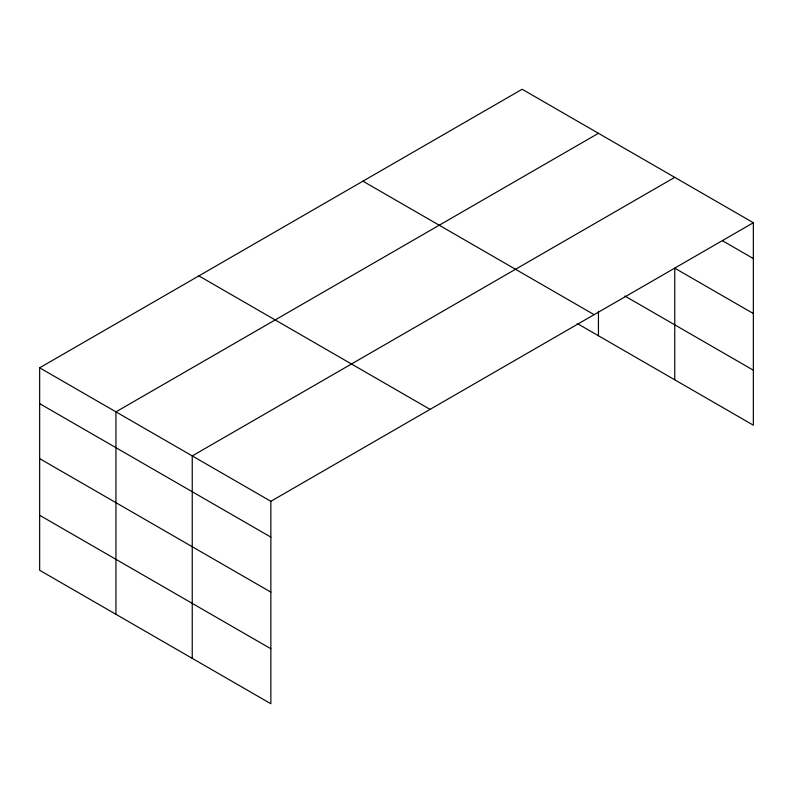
<?xml version="1.0" encoding="UTF-8"?>
<svg xmlns="http://www.w3.org/2000/svg" width="793" height="793" viewBox="0 0 793 793"><rect width="100%" height="100%" fill="white"/><g stroke="black" fill="none" stroke-linecap="round" stroke-linejoin="round"><path stroke-width="1.19" d="M39.65 367.813L270.859 501.295L270.859 703.748L39.65 570.266L39.65 367.813L522.141 89.252L753.35 222.734L753.35 425.187L577.245 323.514M598.437 133.303L115.947 411.864L115.947 614.317M674.744 177.354L192.243 455.916L192.243 658.368M270.859 501.295L753.35 222.734M722.542 240.775L753.35 258.558M753.35 313.542L674.744 268.163L674.744 379.797M624.934 296.057L753.35 370.202M362.916 181.171L594.126 314.662M198.874 275.885L430.084 409.376M39.65 403.637L270.859 537.119M39.65 458.622L270.859 592.113M39.65 515.281L270.859 648.763M598.437 311.312L598.437 335.746"/></g></svg>
